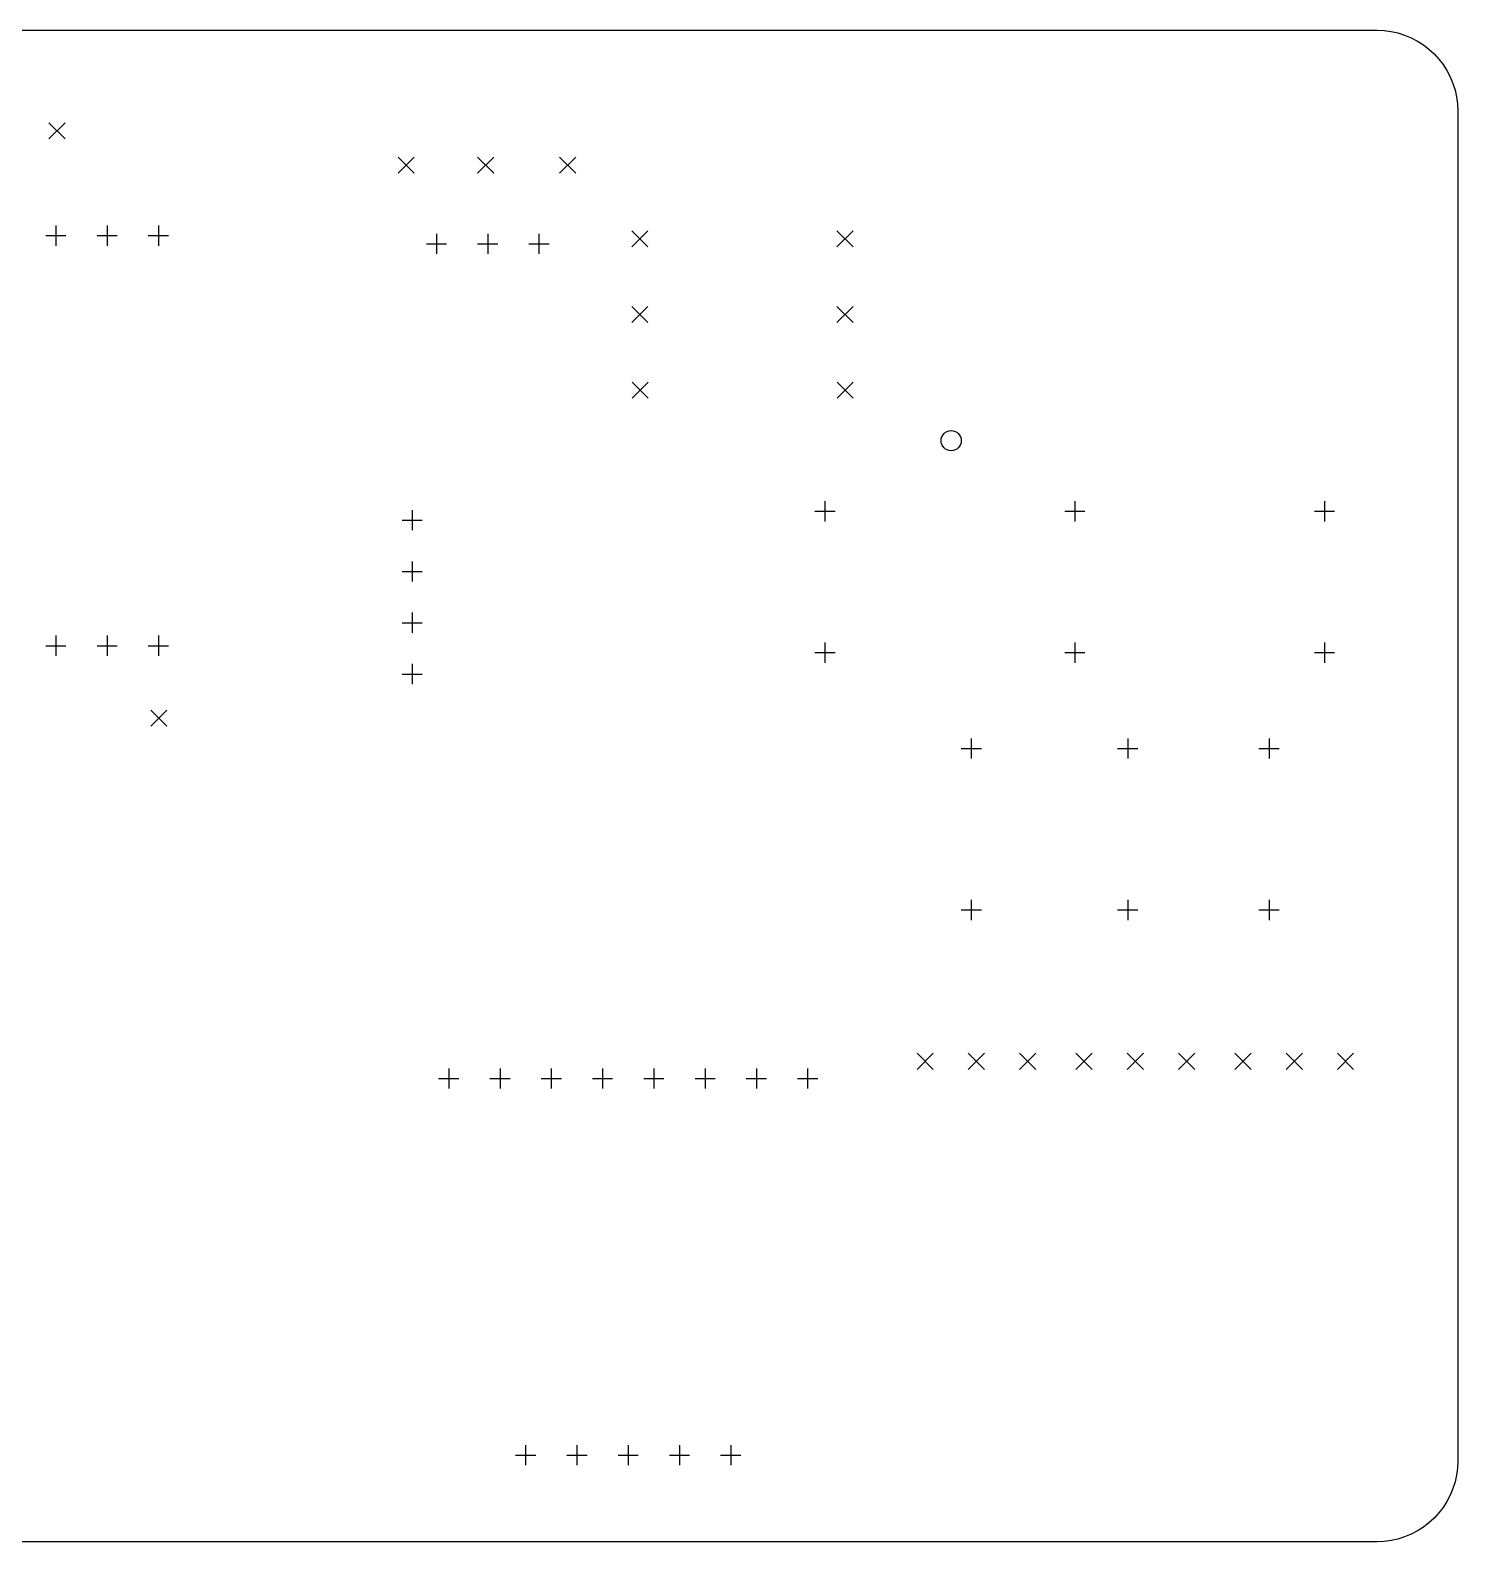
# Model space of a CAD drawing. Header units: millimetres. Extents: x -6 to 136, y -18 to 70.
# Drawn here: x 65.4 to 136.1, y -4.5 to 70.4 of the extents above; entities that cross this region are included whole.
import ezdxf

# ---------------------------------------------------------------- set-up
doc = ezdxf.new("R2010")
doc.units = ezdxf.units.MM
doc.layers.add('BLACK', color=250, linetype='CONTINUOUS')

msp = doc.modelspace()

# ---------------------------------------------------------------- linework, layer by layer
at = {"layer": 'BLACK', "linetype": 'CONTINUOUS'}
for p, q in [((-0.619139, 70.384186), (132.1, 70.384186)), ((132.1, 70.384186), (132.100014, 70.384186)), ((132.100014, 70.384186), (132.448636, 70.368964)), ((132.448636, 70.368964), (132.794604, 70.323415)), ((132.794604, 70.323415), (133.135286, 70.247886)), ((133.135286, 70.247886), (133.468089, 70.142953)), ((133.468089, 70.142953), (133.79048, 70.009413)), ((133.79048, 70.009413), (134.100005, 69.848282)), ((134.100005, 69.848282), (134.394309, 69.660789)), ((134.394309, 69.660789), (134.671152, 69.448358)), ((134.671152, 69.448358), (134.928427, 69.212607)), ((134.928427, 69.212607), (135.164176, 68.955331)), ((135.164176, 68.955331), (135.376605, 68.678486)), ((135.376605, 68.678486), (135.564096, 68.384181)), ((135.564096, 68.384181), (135.725224, 68.074654)), ((135.725224, 68.074654), (135.858762, 67.752263)), ((135.858762, 67.752263), (135.963693, 67.419459)), ((135.963693, 67.419459), (136.03922, 67.078776)), ((136.03922, 67.078776), (136.084766, 66.732808)), ((136.084766, 66.732808), (136.099986, 66.384186)), ((136.099986, 66.384186), (136.1, 66.384186)), ((136.1, 66.384186), (136.1, -0.5)), ((66.3, 65.8), (67.1, 65)), ((67.1, 65.8), (66.3, 65)), ((83.6, 64.1), (84.4, 63.3)), ((84.4, 64.1), (83.6, 63.3)), ((87.5375, 64.1), (88.3375, 63.3)), ((88.3375, 64.1), (87.5375, 63.3)), ((91.6, 64.1), (92.4, 63.3)), ((92.4, 64.1), (91.6, 63.3)), ((66.645, 60.71), (66.645, 59.71)), ((69.185, 60.71), (69.185, 59.71)), ((71.725, 60.71), (71.725, 59.71)), ((66.145, 60.21), (67.145, 60.21)), ((68.685, 60.21), (69.685, 60.21)), ((71.225, 60.21), (72.225, 60.21)), ((85.5, 60.3), (85.5, 59.3)), ((88.04, 60.3), (88.04, 59.3)), ((90.58, 60.3), (90.58, 59.3)), ((95.18, 60.45), (95.98, 59.65)), ((95.98, 60.45), (95.18, 59.65)), ((105.34, 60.45), (106.14, 59.65)), ((106.14, 60.45), (105.34, 59.65)), ((85, 59.8), (86, 59.8)), ((87.54, 59.8), (88.54, 59.8)), ((90.08, 59.8), (91.08, 59.8)), ((95.18, 56.7), (95.98, 55.9)), ((95.98, 56.7), (95.18, 55.9)), ((105.34, 56.7), (106.14, 55.9)), ((106.14, 56.7), (105.34, 55.9)), ((95.19, 52.95), (95.99, 52.15)), ((95.99, 52.95), (95.19, 52.15)), ((105.35, 52.95), (106.15, 52.15)), ((106.15, 52.95), (105.35, 52.15)), ((84.3, 46.61), (84.3, 45.61)), ((104.25, 46.55), (105.25, 46.55)), ((104.75, 47.05), (104.75, 46.05)), ((116.625, 46.55), (117.625, 46.55)), ((117.125, 47.05), (117.125, 46.05)), ((129, 46.55), (130, 46.55)), ((129.5, 47.05), (129.5, 46.05)), ((83.8, 46.11), (84.8, 46.11)), ((83.8, 43.57), (84.8, 43.57)), ((84.3, 44.07), (84.3, 43.07)), ((84.3, 41.53), (84.3, 40.53)), ((83.8, 41.03), (84.8, 41.03)), ((66.145, 39.89), (67.145, 39.89)), ((66.645, 40.39), (66.645, 39.39)), ((68.685, 39.89), (69.685, 39.89)), ((69.185, 40.39), (69.185, 39.39)), ((71.225, 39.89), (72.225, 39.89)), ((71.725, 40.39), (71.725, 39.39)), ((104.75, 40.05), (104.75, 39.05)), ((117.125, 40.05), (117.125, 39.05)), ((129.5, 40.05), (129.5, 39.05)), ((84.3, 38.99), (84.3, 37.99)), ((104.25, 39.55), (105.25, 39.55)), ((116.625, 39.55), (117.625, 39.55)), ((129, 39.55), (130, 39.55)), ((83.8, 38.49), (84.8, 38.49)), ((71.35, 36.7), (72.15, 35.9)), ((72.15, 36.7), (71.35, 35.9)), ((112, 35.3), (112, 34.3)), ((119.75, 35.3), (119.75, 34.3)), ((126.75, 35.3), (126.75, 34.3)), ((111.5, 34.8), (112.5, 34.8)), ((119.25, 34.8), (120.25, 34.8)), ((126.25, 34.8), (127.25, 34.8)), ((112, 27.3), (112, 26.3)), ((119.75, 27.3), (119.75, 26.3)), ((126.75, 27.3), (126.75, 26.3)), ((111.5, 26.8), (112.5, 26.8)), ((119.25, 26.8), (120.25, 26.8)), ((126.25, 26.8), (127.25, 26.8)), ((109.31, 19.7), (110.11, 18.9)), ((110.11, 19.7), (109.31, 18.9)), ((111.85, 19.7), (112.65, 18.9)), ((112.65, 19.7), (111.85, 18.9)), ((114.39, 19.7), (115.19, 18.9)), ((115.19, 19.7), (114.39, 18.9)), ((117.185, 19.7), (117.985, 18.9)), ((117.985, 19.7), (117.185, 18.9)), ((119.725, 19.7), (120.525, 18.9)), ((120.525, 19.7), (119.725, 18.9)), ((122.265, 19.7), (123.065, 18.9)), ((123.065, 19.7), (122.265, 18.9)), ((125.06, 19.7), (125.86, 18.9)), ((125.86, 19.7), (125.06, 18.9)), ((127.6, 19.7), (128.4, 18.9)), ((128.4, 19.7), (127.6, 18.9)), ((130.14, 19.7), (130.94, 18.9)), ((130.94, 19.7), (130.14, 18.9)), ((86.11, 18.95), (86.11, 17.95)), ((88.65, 18.95), (88.65, 17.95)), ((91.19, 18.95), (91.19, 17.95)), ((93.73, 18.95), (93.73, 17.95)), ((96.27, 18.95), (96.27, 17.95)), ((98.81, 18.95), (98.81, 17.95)), ((101.35, 18.95), (101.35, 17.95)), ((103.89, 18.95), (103.89, 17.95)), ((85.61, 18.45), (86.61, 18.45)), ((88.15, 18.45), (89.15, 18.45)), ((90.69, 18.45), (91.69, 18.45)), ((93.23, 18.45), (94.23, 18.45)), ((95.77, 18.45), (96.77, 18.45)), ((98.31, 18.45), (99.31, 18.45)), ((100.85, 18.45), (101.85, 18.45)), ((103.39, 18.45), (104.39, 18.45)), ((89.92, 0.29), (89.92, -0.71)), ((92.46, 0.29), (92.46, -0.71)), ((95, 0.29), (95, -0.71)), ((97.54, 0.29), (97.54, -0.71)), ((100.08, 0.29), (100.08, -0.71)), ((89.42, -0.21), (90.42, -0.21)), ((91.96, -0.21), (92.96, -0.21)), ((94.5, -0.21), (95.5, -0.21)), ((97.04, -0.21), (98.04, -0.21)), ((99.58, -0.21), (100.58, -0.21)), ((136.1, -0.5), (136.084779, -0.848623)), ((136.039231, -1.194593), (135.963703, -1.535276)), ((136.084779, -0.848623), (136.039231, -1.194593)), ((135.725231, -2.190473), (135.564102, -2.5)), ((135.85877, -1.868081), (135.725231, -2.190473)), ((135.963703, -1.535276), (135.85877, -1.868081)), ((135.376608, -2.794306), (135.164178, -3.07115)), ((135.564102, -2.5), (135.376608, -2.794306)), ((134.67115, -3.564178), (134.394306, -3.776608)), ((134.928427, -3.328427), (134.67115, -3.564178)), ((135.164178, -3.07115), (134.928427, -3.328427)), ((132.448623, -4.484779), (132.1, -4.5)), ((132.794593, -4.439231), (132.448623, -4.484779)), ((133.135276, -4.363703), (132.794593, -4.439231)), ((133.468081, -4.25877), (133.135276, -4.363703)), ((133.790473, -4.125231), (133.468081, -4.25877)), ((134.1, -3.964102), (133.790473, -4.125231)), ((134.394306, -3.776608), (134.1, -3.964102)), ((132.1, -4.5), (-0.619139, -4.5))]:
    msp.add_line(p, q, dxfattribs=at)
at = {"layer": 'BLACK'}
msp.add_circle((111, 50.05), 0.5, dxfattribs=at)

doc.saveas('drawing.dxf')
